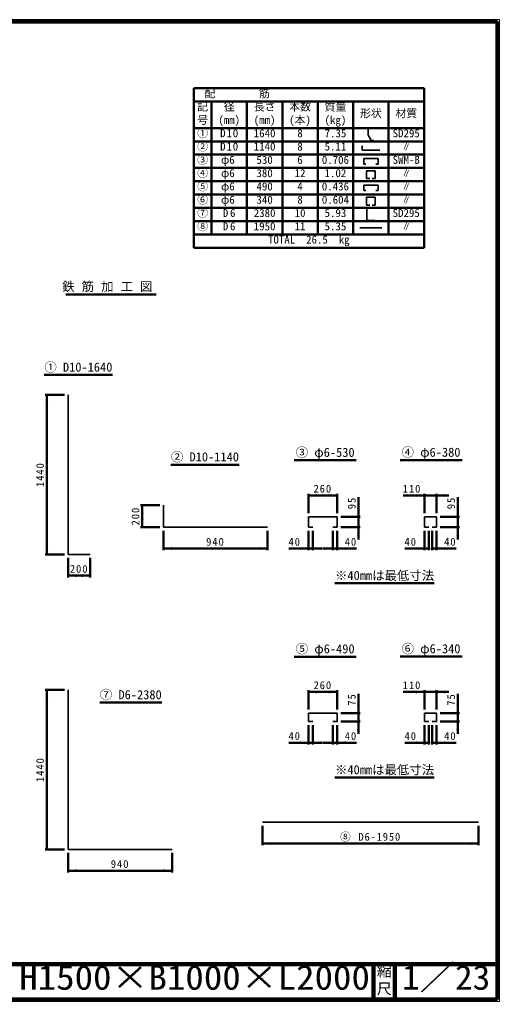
# Model space of a CAD drawing. Units: millimetres, scale not verified. Extents: x 100 to 4105, y 100 to 2870.
# Drawn here: x 2750 to 4105, y 100 to 2870 of the extents above; entities that cross this region are included whole.
import ezdxf
from ezdxf.enums import TextEntityAlignment as Align

# ---------------------------------------------------------------- set-up
doc = ezdxf.new("R2010")
doc.units = ezdxf.units.MM
doc.header["$LTSCALE"] = 5
doc.layers.add('V-nasSTD', color=7, linetype='Continuous', lineweight=50)
doc.styles.add('ＭＳ ゴシック', font='')
doc.styles.get('ＭＳ ゴシック').set_extended_font_data('MS Gothic')

msp = doc.modelspace()

# ---------------------------------------------------------------- hatches: boundary and pattern name
at = {"layer": 'V-nasSTD'}
for points in [[(2827.219, 1787.184), (2823.219, 1787.184), (2827.219, 1811.184), (2831.219, 1787.184)], [(3589.78, 1527.434), (3589.78, 1531.434), (3565.78, 1527.434), (3589.78, 1523.434)], [(3623.03, 1527.434), (3623.03, 1531.434), (3647.03, 1527.434), (3623.03, 1523.434)], [(3869.294, 1527.434), (3869.294, 1531.434), (3893.294, 1527.434), (3869.294, 1523.434)], [(3951.669, 1527.434), (3951.669, 1531.434), (3927.669, 1527.434), (3951.669, 1523.434)], [(3096.362, 1476.246), (3092.362, 1476.246), (3096.362, 1500.246), (3100.362, 1476.246)], [(3707.03, 1491.434), (3711.03, 1491.434), (3707.03, 1467.434), (3703.03, 1491.434)], [(3987.669, 1491.434), (3991.669, 1491.434), (3987.669, 1467.434), (3983.669, 1491.434)], [(3096.362, 1461.746), (3092.362, 1461.746), (3096.362, 1437.746), (3100.362, 1461.746)], [(3707.03, 1413.746), (3711.03, 1413.746), (3707.03, 1437.746), (3703.03, 1413.746)], [(3987.669, 1413.746), (3991.669, 1413.746), (3987.669, 1437.746), (3983.669, 1413.746)], [(2827.219, 1385.184), (2831.219, 1385.184), (2827.219, 1361.184), (2823.219, 1385.184)], [(3180.362, 1377.746), (3180.362, 1373.746), (3156.362, 1377.746), (3180.362, 1381.746)], [(3426.112, 1377.746), (3426.112, 1373.746), (3450.112, 1377.746), (3426.112, 1381.746)], [(3541.78, 1377.746), (3541.78, 1373.746), (3565.78, 1377.746), (3541.78, 1381.746)], [(3602.28, 1377.746), (3602.28, 1373.746), (3578.28, 1377.746), (3602.28, 1381.746)], [(3610.53, 1377.746), (3610.53, 1373.746), (3634.53, 1377.746), (3610.53, 1381.746)], [(3671.03, 1377.746), (3671.03, 1373.746), (3647.03, 1377.746), (3671.03, 1381.746)], [(3869.294, 1377.746), (3869.294, 1373.746), (3893.294, 1377.746), (3869.294, 1381.746)], [(3891.169, 1377.746), (3891.169, 1373.746), (3915.169, 1377.746), (3891.169, 1381.746)], [(3929.794, 1377.746), (3929.794, 1373.746), (3905.794, 1377.746), (3929.794, 1381.746)], [(3951.669, 1377.746), (3951.669, 1373.746), (3927.669, 1377.746), (3951.669, 1381.746)], [(2911.219, 1301.184), (2911.219, 1297.184), (2887.219, 1301.184), (2911.219, 1305.184)], [(2925.719, 1301.184), (2925.719, 1297.184), (2949.719, 1301.184), (2925.719, 1305.184)], [(2827.219, 954.769), (2823.219, 954.769), (2827.219, 978.769), (2831.219, 954.769)], [(3589.78, 973.083), (3589.78, 977.083), (3565.78, 973.083), (3589.78, 969.083)], [(3623.03, 973.083), (3623.03, 977.083), (3647.03, 973.083), (3623.03, 969.083)], [(3869.294, 973.083), (3869.294, 977.083), (3893.294, 973.083), (3869.294, 969.083)], [(3951.669, 973.083), (3951.669, 977.083), (3927.669, 973.083), (3951.669, 969.083)], [(3707.03, 937.083), (3711.03, 937.083), (3707.03, 913.083), (3703.03, 937.083)], [(3987.669, 937.083), (3991.669, 937.083), (3987.669, 913.083), (3983.669, 937.083)], [(3707.03, 865.646), (3711.03, 865.646), (3707.03, 889.646), (3703.03, 865.646)], [(3987.669, 865.646), (3991.669, 865.646), (3987.669, 889.646), (3983.669, 865.646)], [(3541.78, 829.646), (3541.78, 825.646), (3565.78, 829.646), (3541.78, 833.646)], [(3602.28, 829.646), (3602.28, 825.646), (3578.28, 829.646), (3602.28, 833.646)], [(3610.53, 829.646), (3610.53, 825.646), (3634.53, 829.646), (3610.53, 833.646)], [(3671.03, 829.646), (3671.03, 825.646), (3647.03, 829.646), (3671.03, 833.646)], [(3869.294, 829.646), (3869.294, 825.646), (3893.294, 829.646), (3869.294, 833.646)], [(3891.169, 829.646), (3891.169, 825.646), (3915.169, 829.646), (3891.169, 833.646)], [(3929.794, 829.646), (3929.794, 825.646), (3905.794, 829.646), (3929.794, 833.646)], [(3951.669, 829.646), (3951.669, 825.646), (3927.669, 829.646), (3951.669, 833.646)], [(2827.219, 552.769), (2831.219, 552.769), (2827.219, 528.769), (2823.219, 552.769)], [(3460.614, 545.331), (3460.614, 541.331), (3436.614, 545.331), (3460.614, 549.331)], [(4021.989, 545.331), (4021.989, 541.331), (4045.989, 545.331), (4021.989, 549.331)], [(2911.219, 468.769), (2911.219, 464.769), (2887.219, 468.769), (2911.219, 472.769)], [(3156.969, 468.769), (3156.969, 464.769), (3180.969, 468.769), (3156.969, 472.769)]]:
    msp.add_hatch(color=256, dxfattribs=at).paths.add_polyline_path(points)

# ---------------------------------------------------------------- linework, layer by layer
at = {"layer": 'V-nasSTD', "lineweight": 100}
for p, q in [((4100, 2865), (105, 2865)), ((4100, 105), (4100, 2865)), ((105, 205), (4100, 205)), ((3750, 205), (3750, 105)), ((3810, 205), (3810, 105)), ((105, 105), (4100, 105))]:
    msp.add_line(p, q, dxfattribs=at)
at = {"layer": 'V-nasSTD'}
for p, q in [((3242.171, 2676.549), (3242.171, 2226.549)), ((3892.171, 2676.549), (3242.171, 2676.549)), ((3892.171, 2226.549), (3892.171, 2676.549)), ((3242.171, 2639.049), (3892.171, 2639.049)), ((3242.171, 2639.049), (3242.171, 2601.549)), ((3292.171, 2264.049), (3292.171, 2639.049)), ((3392.171, 2264.049), (3392.171, 2639.049)), ((3492.171, 2264.049), (3492.171, 2639.049)), ((3592.171, 2264.049), (3592.171, 2639.049)), ((3692.171, 2264.049), (3692.171, 2639.049)), ((3792.171, 2264.049), (3792.171, 2639.049)), ((3892.171, 2564.049), (3242.171, 2564.049)), ((3242.171, 2526.549), (3892.171, 2526.549)), ((3242.171, 2489.049), (3892.171, 2489.049)), ((3242.171, 2451.549), (3892.171, 2451.549)), ((3242.171, 2414.049), (3892.171, 2414.049)), ((3242.171, 2376.549), (3892.171, 2376.549)), ((3242.171, 2339.049), (3892.171, 2339.049)), ((3242.171, 2301.549), (3892.171, 2301.549)), ((3242.171, 2264.049), (3892.171, 2264.049)), ((3242.171, 2226.549), (3892.171, 2226.549)), ((2880.467, 2094.91), (3135.467, 2094.91)), ((2820.053, 1867.42), (3012.553, 1867.42)), ((2877.219, 1811.184), (2822.219, 1811.184)), ((2827.219, 1811.184), (2827.219, 1361.184)), ((3177.373, 1614.271), (3369.873, 1614.271)), ((3525.632, 1626.905), (3700.632, 1626.905)), ((3824.56, 1627.297), (3999.56, 1627.297)), ((3565.78, 1532.434), (3565.78, 1477.434)), ((3647.03, 1527.434), (3565.78, 1527.434)), ((3647.03, 1532.434), (3647.03, 1477.434)), ((3893.294, 1527.434), (3833.294, 1527.434)), ((3893.294, 1532.434), (3893.294, 1477.434)), ((3927.669, 1527.434), (3893.294, 1527.434)), ((3927.669, 1532.434), (3927.669, 1477.434)), ((3927.669, 1527.434), (3962.669, 1527.434)), ((3091.362, 1500.246), (3146.362, 1500.246)), ((3096.362, 1500.246), (3096.362, 1437.746)), ((3707.03, 1467.434), (3707.03, 1522.434)), ((3987.669, 1467.434), (3987.669, 1522.434)), ((3712.03, 1467.434), (3657.03, 1467.434)), ((3707.03, 1437.746), (3707.03, 1467.434)), ((3992.669, 1467.434), (3937.669, 1467.434)), ((3987.669, 1437.746), (3987.669, 1467.434)), ((3091.362, 1437.746), (3146.362, 1437.746)), ((3156.362, 1372.746), (3156.362, 1427.746)), ((3450.112, 1372.746), (3450.112, 1427.746)), ((3565.78, 1372.746), (3565.78, 1427.746)), ((3578.28, 1372.746), (3578.28, 1427.746)), ((3634.53, 1372.746), (3634.53, 1427.746)), ((3647.03, 1372.746), (3647.03, 1427.746)), ((3712.03, 1437.746), (3657.03, 1437.746)), ((3707.03, 1437.746), (3707.03, 1402.746)), ((3893.294, 1372.746), (3893.294, 1427.746)), ((3905.794, 1372.746), (3905.794, 1427.746)), ((3915.169, 1372.746), (3915.169, 1427.746)), ((3927.669, 1372.746), (3927.669, 1427.746)), ((3992.669, 1437.746), (3937.669, 1437.746)), ((3987.669, 1437.746), (3987.669, 1402.746)), ((2877.219, 1361.184), (2822.219, 1361.184)), ((3156.362, 1377.746), (3450.112, 1377.746)), ((3565.78, 1377.746), (3510.78, 1377.746)), ((3565.78, 1377.746), (3578.28, 1377.746)), ((3578.28, 1377.746), (3605.28, 1377.746)), ((3634.53, 1377.746), (3607.53, 1377.746)), ((3634.53, 1377.746), (3647.03, 1377.746)), ((3647.03, 1377.746), (3702.03, 1377.746)), ((3893.294, 1377.746), (3838.294, 1377.746)), ((3893.294, 1377.746), (3905.794, 1377.746)), ((3915.169, 1377.746), (3927.669, 1377.746)), ((3927.669, 1377.746), (3982.669, 1377.746)), ((2887.219, 1296.184), (2887.219, 1351.184)), ((2949.719, 1296.184), (2949.719, 1351.184)), ((2887.219, 1301.184), (2949.719, 1301.184)), ((3640.853, 1279.527), (3920.853, 1279.527)), ((3525.632, 1072.554), (3700.632, 1072.554)), ((3824.56, 1072.947), (3999.56, 1072.947)), ((2877.219, 978.769), (2822.219, 978.769)), ((2827.219, 978.769), (2827.219, 528.769)), ((3565.78, 978.083), (3565.78, 923.083)), ((3647.03, 973.083), (3565.78, 973.083)), ((3647.03, 978.083), (3647.03, 923.083)), ((3893.294, 973.083), (3833.294, 973.083)), ((3893.294, 978.083), (3893.294, 923.083)), ((3927.669, 973.083), (3893.294, 973.083)), ((3927.669, 978.083), (3927.669, 923.083)), ((3927.669, 973.083), (3962.669, 973.083)), ((2976.801, 943.167), (3151.801, 943.167)), ((3707.03, 913.083), (3707.03, 968.083)), ((3987.669, 913.083), (3987.669, 968.083)), ((3712.03, 913.083), (3657.03, 913.083)), ((3712.03, 889.646), (3657.03, 889.646)), ((3707.03, 889.646), (3707.03, 913.083)), ((3707.03, 889.646), (3707.03, 854.646)), ((3992.669, 913.083), (3937.669, 913.083)), ((3992.669, 889.646), (3937.669, 889.646)), ((3987.669, 889.646), (3987.669, 913.083)), ((3987.669, 889.646), (3987.669, 854.646)), ((3565.78, 824.646), (3565.78, 879.646)), ((3578.28, 824.646), (3578.28, 879.646)), ((3634.53, 824.646), (3634.53, 879.646)), ((3647.03, 824.646), (3647.03, 879.646)), ((3893.294, 824.646), (3893.294, 879.646)), ((3905.794, 824.646), (3905.794, 879.646)), ((3915.169, 824.646), (3915.169, 879.646)), ((3927.669, 824.646), (3927.669, 879.646)), ((3565.78, 829.646), (3510.78, 829.646)), ((3565.78, 829.646), (3578.28, 829.646)), ((3578.28, 829.646), (3605.28, 829.646)), ((3634.53, 829.646), (3607.53, 829.646)), ((3634.53, 829.646), (3647.03, 829.646)), ((3647.03, 829.646), (3702.03, 829.646)), ((3893.294, 829.646), (3838.294, 829.646)), ((3893.294, 829.646), (3905.794, 829.646)), ((3915.169, 829.646), (3927.669, 829.646)), ((3927.669, 829.646), (3982.669, 829.646)), ((3640.853, 731.427), (3920.853, 731.427)), ((3436.614, 540.331), (3436.614, 595.331)), ((4045.989, 540.331), (4045.989, 595.331)), ((2877.219, 528.769), (2822.219, 528.769)), ((3436.614, 545.331), (4045.989, 545.331)), ((2887.219, 463.769), (2887.219, 518.769)), ((3180.969, 463.769), (3180.969, 518.769)), ((2887.219, 468.769), (3180.969, 468.769))]:
    msp.add_line(p, q, dxfattribs=at)
at = {"layer": 'V-nasSTD', "lineweight": 35}
for p, q in [((3734.485, 2562.72), (3734.485, 2544.048)), ((3734.485, 2544.048), (3743.821, 2527.878)), ((3743.821, 2527.878), (3749.858, 2529.495)), ((3717.328, 2514.049), (3717.328, 2501.549)), ((3717.328, 2501.549), (3767.015, 2501.549)), ((3721.859, 2478.111), (3721.859, 2462.486)), ((3762.484, 2478.111), (3721.859, 2478.111)), ((3762.484, 2462.486), (3762.484, 2478.111)), ((3721.859, 2462.486), (3728.109, 2462.486)), ((3730.14, 2443.736), (3730.14, 2421.861)), ((3754.203, 2443.736), (3730.14, 2443.736)), ((3754.203, 2421.861), (3754.203, 2443.736)), ((3756.234, 2462.486), (3762.484, 2462.486)), ((3730.14, 2421.861), (3738.89, 2421.861)), ((3745.453, 2421.861), (3754.203, 2421.861)), ((3721.859, 2403.111), (3721.859, 2387.486)), ((3762.484, 2403.111), (3721.859, 2403.111)), ((3721.859, 2387.486), (3728.109, 2387.486)), ((3756.234, 2387.486), (3762.484, 2387.486)), ((3762.484, 2387.486), (3762.484, 2403.111)), ((3730.14, 2368.736), (3730.14, 2346.861)), ((3754.203, 2368.736), (3730.14, 2368.736)), ((3754.203, 2346.861), (3754.203, 2368.736)), ((3730.14, 2346.861), (3738.89, 2346.861)), ((3730.992, 2337.103), (3730.992, 2303.494)), ((3745.453, 2346.861), (3754.203, 2346.861)), ((3730.992, 2303.494), (3753.351, 2303.494)), ((3710.921, 2282.799), (3773.421, 2282.799)), ((2887.219, 1811.184), (2887.219, 1361.184)), ((3156.362, 1500.246), (3156.362, 1437.746)), ((3565.78, 1467.434), (3565.78, 1437.746)), ((3647.03, 1467.434), (3565.78, 1467.434)), ((3647.03, 1437.746), (3647.03, 1467.434)), ((3893.294, 1467.434), (3893.294, 1437.746)), ((3927.669, 1467.434), (3893.294, 1467.434)), ((3927.669, 1437.746), (3927.669, 1467.434)), ((3156.362, 1437.746), (3450.112, 1437.746)), ((3565.78, 1437.746), (3578.28, 1437.746)), ((3634.53, 1437.746), (3647.03, 1437.746)), ((3893.294, 1437.746), (3905.794, 1437.746)), ((3915.169, 1437.746), (3927.669, 1437.746)), ((2887.219, 1361.184), (2949.719, 1361.184)), ((2887.219, 978.769), (2887.219, 528.769)), ((3565.78, 913.083), (3565.78, 889.646)), ((3647.03, 913.083), (3565.78, 913.083)), ((3565.78, 889.646), (3578.28, 889.646)), ((3634.53, 889.646), (3647.03, 889.646)), ((3647.03, 889.646), (3647.03, 913.083)), ((3893.294, 913.083), (3893.294, 889.646)), ((3927.669, 913.083), (3893.294, 913.083)), ((3893.294, 889.646), (3905.794, 889.646)), ((3915.169, 889.646), (3927.669, 889.646)), ((3927.669, 889.646), (3927.669, 913.083)), ((3436.614, 605.331), (4045.989, 605.331)), ((2887.219, 528.769), (3180.969, 528.769))]:
    msp.add_line(p, q, dxfattribs=at)
at = {"layer": 'V-nasSTD', "lineweight": 13}
msp.add_lwpolyline([(100, 100), (100, 2870), (4105, 2870), (4105, 100)], close=True, dxfattribs=at)

# ---------------------------------------------------------------- texts
at = {"layer": 'V-nasSTD', "style": 'ＭＳ ゴシック'}
for s, height, p in [('配\u3000\u3000\u3000\u3000筋', 22.58, (3272.171, 2673.199)), ('記', 22.58, (3251.771, 2635.699)), ('径', 22.58, (3326.771, 2635.699)), ('長さ', 22.58, (3411.371, 2635.699)), ('本数', 22.58, (3511.371, 2635.699)), ('質量', 22.58, (3611.371, 2635.699)), ('形状', 22.58, (3711.371, 2616.949)), ('材質', 22.58, (3811.371, 2616.949)), ('号', 22.58, (3251.771, 2598.199)), ('(mm)', 22.58, (3311.371, 2598.199)), ('(mm)', 22.58, (3411.371, 2598.199)), ('(本)', 22.58, (3511.371, 2598.199)), ('(kg)', 22.58, (3611.371, 2598.199)), ('①', 22.58, (3251.771, 2560.699)), ('1640', 22.58, (3411.371, 2560.699)), ('8', 22.58, (3534.471, 2560.699)), ('7.35', 22.58, (3611.371, 2560.699)), ('SD295', 22.58, (3803.62, 2560.699)), ('②', 22.58, (3251.771, 2523.199)), ('1140', 22.58, (3411.371, 2523.199)), ('8', 22.58, (3534.471, 2523.199)), ('5.11', 22.58, (3611.371, 2523.199)), ('③', 22.58, (3251.771, 2485.699)), ('φ6', 22.58, (3319.071, 2485.699)), ('530', 22.58, (3419.071, 2485.683)), ('6', 22.58, (3534.471, 2485.699)), ('0.706', 22.58, (3603.595, 2485.699)), ('SWM-B', 22.58, (3803.58, 2485.699)), ('④', 22.58, (3251.771, 2448.199)), ('φ6', 22.58, (3319.071, 2448.199)), ('380', 22.58, (3419.071, 2448.183)), ('12', 22.58, (3526.771, 2448.199)), ('1.02', 22.58, (3611.371, 2448.199)), ('⑤', 22.58, (3251.771, 2410.699)), ('φ6', 22.58, (3319.071, 2410.699)), ('490', 22.58, (3419.071, 2410.683)), ('4', 22.58, (3534.471, 2410.699)), ('0.436', 22.58, (3603.595, 2410.699)), ('⑥', 22.58, (3251.771, 2373.199)), ('φ6', 22.58, (3319.071, 2373.199)), ('340', 22.58, (3419.071, 2373.183)), ('8', 22.58, (3534.471, 2373.199)), ('0.604', 22.58, (3603.595, 2373.199)), ('⑦', 22.58, (3251.771, 2335.699)), ('2380', 22.58, (3411.371, 2335.699)), ('10', 22.58, (3526.771, 2335.699)), ('5.93', 22.58, (3611.371, 2335.699)), ('SD295', 22.58, (3803.62, 2335.699)), ('⑧', 22.58, (3251.771, 2298.199)), ('1950', 22.58, (3411.371, 2298.199)), ('11', 22.58, (3526.771, 2298.199)), ('5.35', 22.58, (3611.371, 2298.199)), ('TOTAL  26.5  kg', 22.58, (3451.671, 2260.699)), ('縮', 30.79, (3758.982, 200.999)), ('尺', 30.79, (3758.976, 151.01))]:
    msp.add_text(s, height=height, dxfattribs=at).set_placement(p, align=Align.TOP_LEFT)
for s, height, width, p in [('∥', 22.58, 0.8, (3829.851, 2523.199)), ('∥', 22.58, 0.8, (3829.851, 2448.199)), ('∥', 22.58, 0.8, (3829.851, 2410.699)), ('∥', 22.58, 0.8, (3829.851, 2373.199)), ('∥', 22.58, 0.8, (3829.851, 2298.199)), ('H1500×B1000×L2000', 69.65, 1.1, (2749.25, 202.508)), ('1／23', 69.65, 1.05, (3830.25, 202.582))]:
    msp.add_text(s, height=height, dxfattribs=dict(at, width=width)).set_placement(p, align=Align.TOP_LEFT)
for s, p in [('① D10-1640', (2916.303, 1902.42)), ('③ φ6-530', (3613.132, 1661.905)), ('④ φ6-380', (3912.06, 1662.297)), ('② D10-1140', (3273.623, 1649.271)), ('※40mmは最低寸法', (3780.853, 1314.527)), ('⑤ φ6-490', (3613.132, 1107.554)), ('⑥ φ6-340', (3912.06, 1107.947)), ('⑦ D6-2380', (3064.301, 978.167)), ('※40mmは最低寸法', (3780.853, 766.427))]:
    msp.add_text(s, height=25.66, dxfattribs=at).set_placement(p, align=Align.TOP_CENTER)
for s, insert, char_height, attachment_point in [('\\T1.16;D10', (3316.571, 2560.699), 22.58, 1), ('\\T1.16;D10', (3316.571, 2523.199), 22.58, 1), ('\\T1.32;D6', (3324.271, 2335.606), 22.44, 1), ('\\T1.32;D6', (3324.271, 2298.106), 22.44, 1), ('\\T1.57;鉄筋加工図', (3007.967, 2129.91), 25.66, 2), ('\\T1.17;260', (3606.405, 1557.434), 21.99, 2), ('\\T1.17;110', (3858.294, 1557.434), 21.99, 2), ('\\T1.17;940', (3303.237, 1407.746), 21.99, 2), ('\\T1.17;40', (3527.03, 1407.746), 21.99, 2), ('\\T1.17;40', (3685.78, 1407.746), 21.99, 2), ('\\T1.17;40', (3854.544, 1407.746), 21.99, 2), ('\\T1.17;40', (3966.419, 1407.746), 21.99, 2), ('\\T1.17;200', (2918.469, 1331.184), 21.99, 2), ('\\T1.17;260', (3606.405, 1003.083), 21.99, 2), ('\\T1.17;110', (3858.294, 1003.083), 21.99, 2), ('\\T1.17;40', (3527.03, 859.646), 21.99, 2), ('\\T1.17;40', (3685.78, 859.646), 21.99, 2), ('\\T1.17;40', (3854.544, 859.646), 21.99, 2), ('\\T1.17;40', (3966.419, 859.646), 21.99, 2), ('\\T1.15;⑧\\~D6-1950', (3741.302, 575.331), 21.99, 2), ('\\T1.17;940', (3034.094, 498.769), 21.99, 2)]:
    msp.add_mtext(s, dxfattribs=dict(at, insert=insert, char_height=char_height, attachment_point=attachment_point))
at = {"layer": 'V-nasSTD', "char_height": 21.99, "attachment_point": 2, "rotation": 90, "style": 'ＭＳ ゴシック'}
for s, insert in [('\\T1.17;1440', (2797.219, 1586.184)), ('\\T1.17;95', (3677.03, 1506.184)), ('\\T1.17;95', (3957.669, 1506.184)), ('\\T1.17;200', (3066.362, 1468.996)), ('\\T1.17;75', (3677.03, 951.833)), ('\\T1.17;75', (3957.669, 951.833)), ('\\T1.17;1440', (2797.219, 753.769))]:
    msp.add_mtext(s, dxfattribs=dict(at, insert=insert))

doc.saveas('drawing.dxf')
